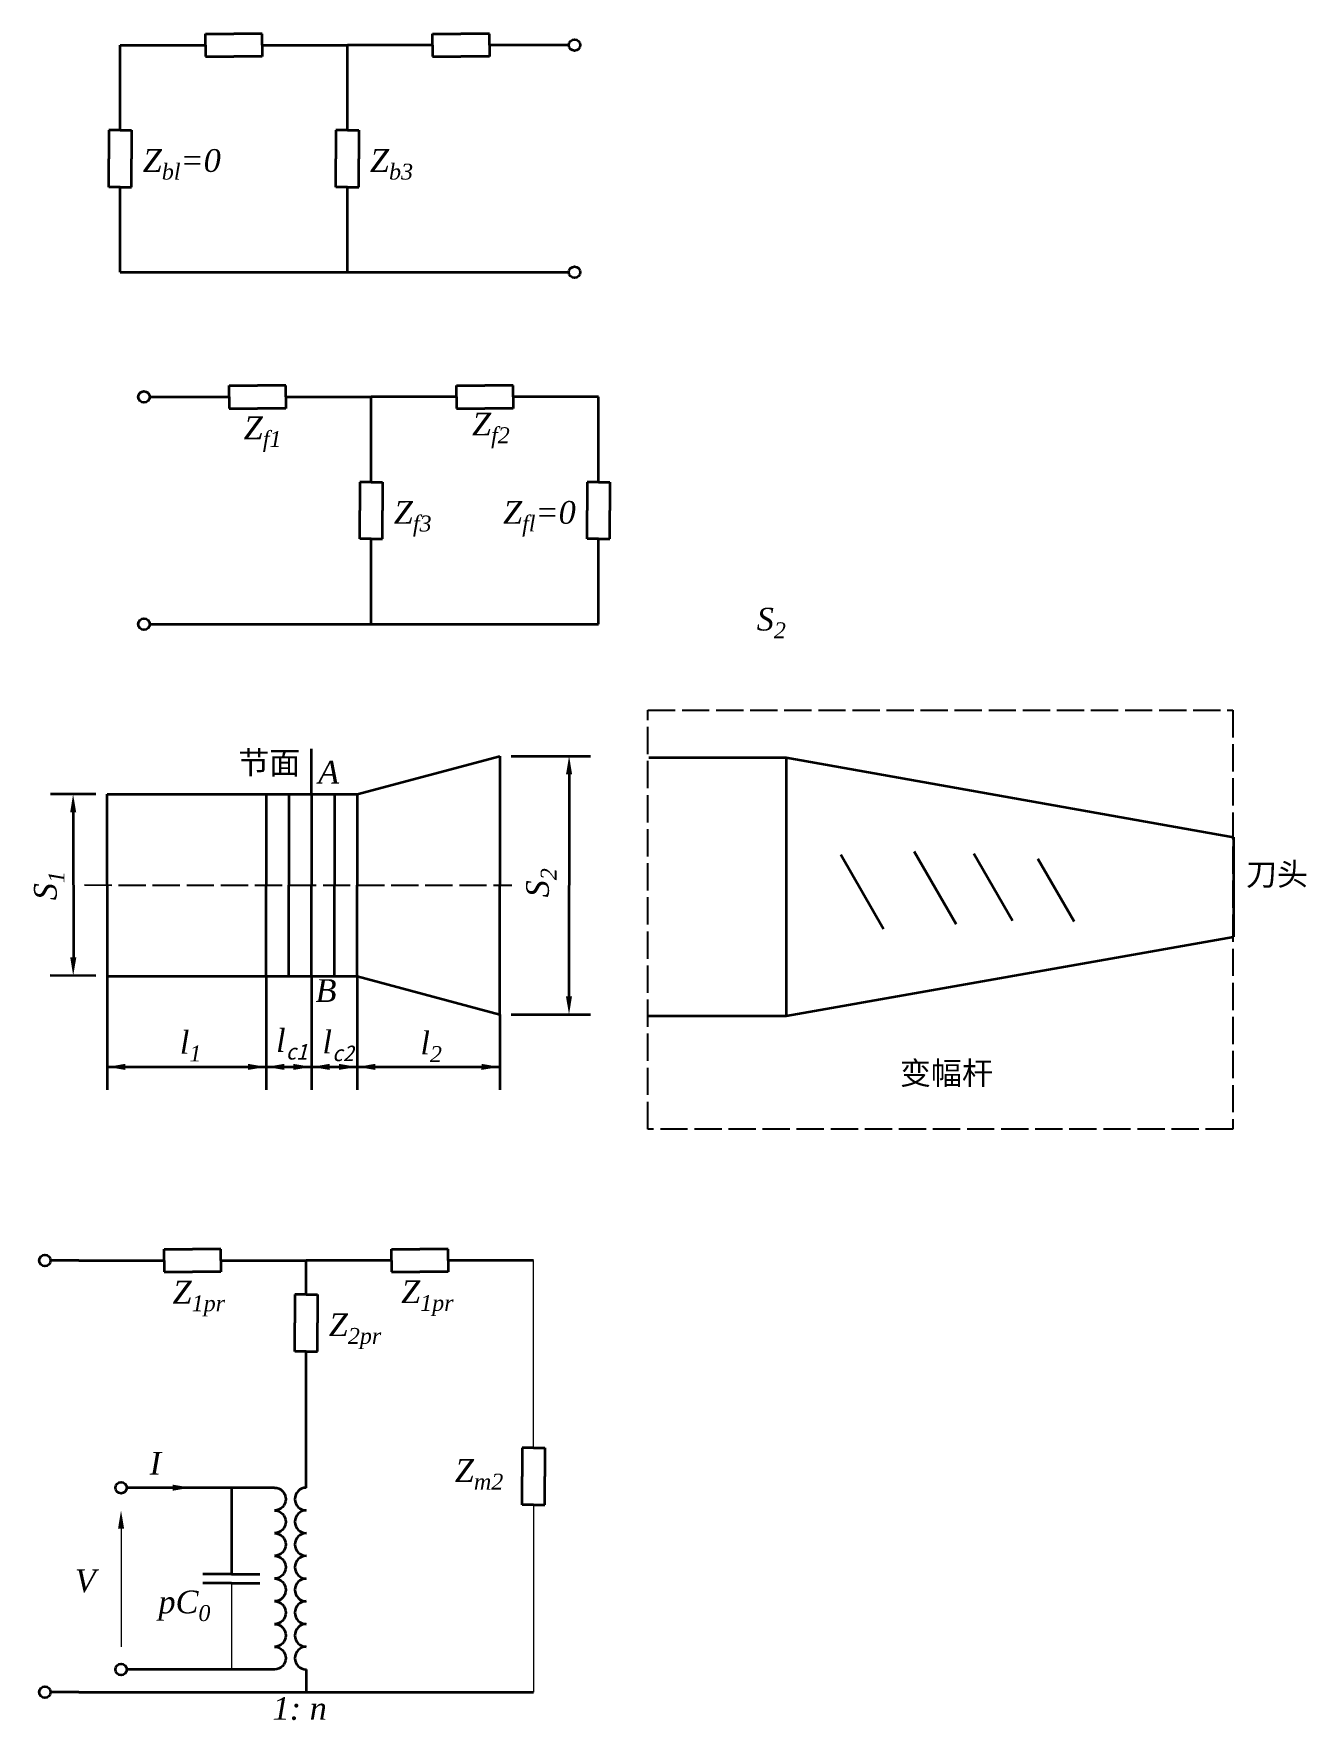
# Model space of a CAD drawing. Header units: millimetres. Extents: x 1780 to 3619, y -4222 to 1986.
# Drawn here: x 2262 to 2823, y -1822 to -1080 of the extents above; entities that cross this region are included whole.
import ezdxf

# ---------------------------------------------------------------- set-up
doc = ezdxf.new("R2010")
doc.units = ezdxf.units.MM
doc.linetypes.add('ACAD_ISO02W100', pattern=[15, 12, -3])
doc.layers.get('0').update_dxf_attribs({"lineweight": 35})
doc.layers.add('尺寸', color=7, linetype='Continuous', lineweight=20)
doc.layers.add('虚线', color=250, linetype='ACAD_ISO02W100')
doc.styles.add('TimesNewRoman', font='timesi.ttf', dxfattribs={"height": 10})
doc.styles.add('宋体', font='')
doc.styles.get('宋体').set_extended_font_data('SimSun')

# ---------------------------------------------------------------- blocks, each defined once
blk = doc.blocks.new('*U45')
blk.add_arc((5, 0), 5, 180, 0)
blk = doc.blocks.new('*U46')
at = {"color": 0, "linetype": 'ByBlock', "lineweight": -2, "transparency": 16777216}
for p in [(4746.52, 3448.11), (4756.52, 3448.11), (4766.52, 3448.11), (4776.52, 3448.11)]:
    blk.add_blockref('*U45', p, dxfattribs=at)
blk = doc.blocks.new('*U47')
blk.add_arc((5, 0), 5, 180, 0)
blk = doc.blocks.new('*U48')
at = {"color": 0, "linetype": 'ByBlock', "lineweight": -2, "transparency": 16777216}
for p in [(4746.52, 3448.11), (4756.52, 3448.11), (4766.52, 3448.11), (4776.52, 3448.11)]:
    blk.add_blockref('*U47', p, dxfattribs=at)
blk = doc.blocks.new('*U49')
blk.add_arc((5, 0), 5, 180, 0)
blk = doc.blocks.new('*U50')
at = {"color": 0, "linetype": 'ByBlock', "lineweight": -2, "transparency": 16777216}
for p in [(4746.52, 3448.11), (4756.52, 3448.11), (4766.52, 3448.11), (4776.52, 3448.11)]:
    blk.add_blockref('*U49', p, dxfattribs=at)
blk = doc.blocks.new('*U51')
blk.add_arc((5, 0), 5, 180, 0)
blk = doc.blocks.new('*U52')
at = {"color": 0, "linetype": 'ByBlock', "lineweight": -2, "transparency": 16777216}
for p in [(4746.52, 3448.11), (4756.52, 3448.11), (4766.52, 3448.11), (4776.52, 3448.11)]:
    blk.add_blockref('*U51', p, dxfattribs=at)

msp = doc.modelspace()

# ---------------------------------------------------------------- linework, layer by layer
for p, q in [((2337.97, -1085), (2337.97, -1080)), ((2337.97, -1080), (2350.47, -1080)), ((2362.97, -1080), (2350.47, -1080)), ((2362.97, -1085), (2362.97, -1080)), ((2437.97, -1085), (2437.97, -1080)), ((2437.97, -1080), (2450.47, -1080)), ((2462.97, -1080), (2450.47, -1080)), ((2462.97, -1085), (2462.97, -1080)), ((2300.47, -1085), (2337.97, -1085)), ((2300.47, -1122.5), (2300.47, -1085)), ((2337.97, -1085), (2337.97, -1090)), ((2337.97, -1090), (2350.47, -1090)), ((2362.97, -1090), (2350.47, -1090)), ((2362.97, -1085), (2362.97, -1090)), ((2362.97, -1085), (2400.47, -1085)), ((2400.47, -1122.5), (2400.47, -1085)), ((2437.97, -1085), (2400.47, -1085)), ((2437.97, -1085), (2437.97, -1090)), ((2437.97, -1090), (2450.47, -1090)), ((2462.97, -1090), (2450.47, -1090)), ((2462.97, -1085), (2462.97, -1090)), ((2497.97, -1085), (2462.97, -1085)), ((2300.47, -1122.5), (2295.47, -1122.5)), ((2295.47, -1122.5), (2295.47, -1135)), ((2300.47, -1122.5), (2305.47, -1122.5)), ((2305.47, -1122.5), (2305.47, -1135)), ((2400.47, -1122.5), (2395.47, -1122.5)), ((2395.47, -1122.5), (2395.47, -1135)), ((2400.47, -1122.5), (2405.47, -1122.5)), ((2405.47, -1122.5), (2405.47, -1135)), ((2295.47, -1147.5), (2295.47, -1135)), ((2305.47, -1147.5), (2305.47, -1135)), ((2395.47, -1147.5), (2395.47, -1135)), ((2405.47, -1147.5), (2405.47, -1135)), ((2300.47, -1147.5), (2295.47, -1147.5)), ((2300.47, -1147.5), (2305.47, -1147.5)), ((2300.47, -1185), (2300.47, -1147.5)), ((2400.47, -1147.5), (2395.47, -1147.5)), ((2400.47, -1147.5), (2405.47, -1147.5)), ((2400.47, -1185), (2400.47, -1147.5)), ((2300.47, -1185), (2400.47, -1185)), ((2400.47, -1185), (2497.97, -1185)), ((2348.46, -1239.87), (2348.46, -1234.87)), ((2348.46, -1234.87), (2360.96, -1234.87)), ((2373.46, -1234.87), (2360.96, -1234.87)), ((2373.46, -1239.87), (2373.46, -1234.87)), ((2448.46, -1239.87), (2448.46, -1234.87)), ((2448.46, -1234.87), (2460.96, -1234.87)), ((2473.46, -1234.87), (2460.96, -1234.87)), ((2473.46, -1239.87), (2473.46, -1234.87)), ((2313.46, -1239.87), (2348.46, -1239.87)), ((2348.46, -1239.87), (2348.46, -1244.87)), ((2348.46, -1244.87), (2360.96, -1244.87)), ((2373.46, -1244.87), (2360.96, -1244.87)), ((2373.46, -1239.87), (2373.46, -1244.87)), ((2373.46, -1239.87), (2410.96, -1239.87)), ((2410.96, -1277.37), (2410.96, -1239.87)), ((2448.46, -1239.87), (2410.96, -1239.87)), ((2448.46, -1239.87), (2448.46, -1244.87)), ((2448.46, -1244.87), (2460.96, -1244.87)), ((2473.46, -1244.87), (2460.96, -1244.87)), ((2473.46, -1239.87), (2473.46, -1244.87)), ((2510.96, -1239.87), (2473.46, -1239.87)), ((2510.96, -1277.37), (2510.96, -1239.87)), ((2410.96, -1277.37), (2405.96, -1277.37)), ((2405.96, -1277.37), (2405.96, -1289.87)), ((2410.96, -1277.37), (2415.96, -1277.37)), ((2415.96, -1277.37), (2415.96, -1289.87)), ((2510.96, -1277.37), (2505.96, -1277.37)), ((2505.96, -1277.37), (2505.96, -1289.87)), ((2510.96, -1277.37), (2515.96, -1277.37)), ((2515.96, -1277.37), (2515.96, -1289.87)), ((2405.96, -1302.37), (2405.96, -1289.87)), ((2415.96, -1302.37), (2415.96, -1289.87)), ((2505.96, -1302.37), (2505.96, -1289.87)), ((2515.96, -1302.37), (2515.96, -1289.87)), ((2410.96, -1302.37), (2405.96, -1302.37)), ((2410.96, -1302.37), (2415.96, -1302.37)), ((2410.96, -1339.87), (2410.96, -1302.37)), ((2510.96, -1302.37), (2505.96, -1302.37)), ((2510.96, -1302.37), (2515.96, -1302.37)), ((2510.96, -1339.87), (2510.96, -1302.37)), ((2313.46, -1339.87), (2410.96, -1339.87)), ((2410.96, -1339.87), (2510.96, -1339.87)), ((2384.76, -1414.73), (2384.75, -1394.71)), ((2404.76, -1414.73), (2467.55, -1397.91)), ((2467.55, -1397.91), (2467.53, -1454.79)), ((2472.55, -1397.91), (2507.55, -1397.91)), ((2533.14, -1398.48), (2593.63, -1398.48)), ((2593.63, -1398.48), (2593.63, -1512.24)), ((2593.63, -1398.48), (2790.53, -1433.54)), ((2498.05, -1405.91), (2498, -1503.66)), ((2289.76, -1414.73), (2269.76, -1414.73)), ((2294.76, -1454.73), (2294.76, -1414.73)), ((2294.76, -1414.73), (2364.76, -1414.73)), ((2364.76, -1414.73), (2364.75, -1454.76)), ((2364.76, -1414.73), (2374.76, -1414.73)), ((2374.76, -1414.73), (2374.75, -1454.76)), ((2374.76, -1414.73), (2384.76, -1414.73)), ((2384.76, -1414.73), (2384.75, -1454.76)), ((2384.76, -1414.73), (2394.76, -1414.73)), ((2394.76, -1414.73), (2394.75, -1454.77)), ((2394.76, -1414.73), (2404.76, -1414.73)), ((2404.76, -1414.73), (2404.75, -1454.77)), ((2279.8, -1422.73), (2279.86, -1486.55)), ((2649.98, -1439.92), (2668.46, -1471.93)), ((2790.53, -1433.54), (2790.51, -1477.44)), ((2617.68, -1441.3), (2636.52, -1473.93)), ((2676.28, -1440.84), (2693.27, -1470.27)), ((2704.43, -1443.14), (2720.32, -1470.68)), ((2294.76, -1454.74), (2294.74, -1494.74)), ((2364.74, -1494.78), (2364.75, -1454.76)), ((2374.74, -1494.79), (2374.75, -1454.76)), ((2384.74, -1494.79), (2384.75, -1454.76)), ((2394.74, -1494.8), (2394.75, -1454.77)), ((2404.74, -1494.81), (2404.75, -1454.77)), ((2467.51, -1511.67), (2467.53, -1454.79)), ((2593.56, -1512.26), (2790.51, -1477.44)), ((2289.71, -1494.56), (2269.71, -1494.54)), ((2294.74, -1494.74), (2364.74, -1494.78)), ((2294.74, -1494.74), (2294.74, -1534.74)), ((2364.74, -1494.78), (2374.74, -1494.79)), ((2364.74, -1494.78), (2364.74, -1534.74)), ((2374.74, -1494.79), (2384.74, -1494.79)), ((2384.71, -1494.69), (2384.67, -1514.71)), ((2384.74, -1494.79), (2394.74, -1494.8)), ((2394.74, -1494.8), (2404.74, -1494.81)), ((2404.74, -1494.81), (2467.51, -1511.67)), ((2404.74, -1494.81), (2404.74, -1534.74)), ((2467.51, -1511.67), (2467.51, -1534.74)), ((2472.51, -1511.66), (2507.51, -1511.62)), ((2533.1, -1512.24), (2593.63, -1512.24)), ((2384.67, -1514.71), (2384.67, -1534.74)), ((2294.74, -1534.74), (2467.51, -1534.74)), ((2294.74, -1534.74), (2294.74, -1544.74)), ((2364.74, -1534.74), (2364.74, -1544.74)), ((2384.67, -1534.74), (2384.67, -1544.74)), ((2404.74, -1534.74), (2404.74, -1544.74)), ((2467.51, -1534.74), (2467.51, -1544.74)), ((2319.85, -1619.92), (2319.85, -1614.92)), ((2319.85, -1614.92), (2332.35, -1614.92)), ((2344.85, -1614.92), (2332.35, -1614.92)), ((2344.85, -1619.92), (2344.85, -1614.92)), ((2419.85, -1619.92), (2419.85, -1614.92)), ((2419.85, -1614.92), (2432.35, -1614.92)), ((2444.85, -1614.92), (2432.35, -1614.92)), ((2444.85, -1619.92), (2444.85, -1614.92)), ((2282.35, -1619.92), (2269.85, -1619.92)), ((2282.35, -1619.92), (2319.85, -1619.92)), ((2319.85, -1619.92), (2319.85, -1624.92)), ((2319.85, -1624.92), (2332.35, -1624.92)), ((2344.85, -1624.92), (2332.35, -1624.92)), ((2344.85, -1619.92), (2344.85, -1624.92)), ((2344.85, -1619.92), (2382.35, -1619.92)), ((2382.35, -1634.92), (2382.35, -1619.92)), ((2419.85, -1619.92), (2382.35, -1619.92)), ((2419.85, -1619.92), (2419.85, -1624.92)), ((2419.85, -1624.92), (2432.35, -1624.92)), ((2444.85, -1624.92), (2432.35, -1624.92)), ((2444.85, -1619.92), (2444.85, -1624.92)), ((2482.35, -1619.92), (2444.85, -1619.92)), ((2382.35, -1634.92), (2377.35, -1634.92)), ((2377.35, -1634.92), (2377.35, -1647.42)), ((2382.35, -1634.92), (2387.35, -1634.92)), ((2387.35, -1634.92), (2387.35, -1647.42)), ((2377.35, -1659.92), (2377.35, -1647.42)), ((2387.35, -1659.92), (2387.35, -1647.42)), ((2382.35, -1659.92), (2377.35, -1659.92)), ((2382.35, -1659.92), (2387.35, -1659.92)), ((2382.35, -1719.92), (2382.35, -1659.92)), ((2482.35, -1702.42), (2477.35, -1702.42)), ((2477.35, -1702.42), (2477.35, -1714.92)), ((2482.35, -1702.42), (2487.35, -1702.42)), ((2487.35, -1702.42), (2487.35, -1714.92)), ((2368.35, -1719.92), (2303.35, -1719.92)), ((2349.41, -1719.92), (2349.41, -1757.92)), ((2477.35, -1727.42), (2477.35, -1714.92)), ((2487.35, -1727.42), (2487.35, -1714.92)), ((2482.35, -1727.42), (2477.35, -1727.42)), ((2482.35, -1727.42), (2487.35, -1727.42)), ((2349.41, -1757.92), (2336.91, -1757.92)), ((2349.41, -1757.92), (2361.91, -1757.92)), ((2349.41, -1761.92), (2336.91, -1761.92)), ((2349.41, -1761.92), (2361.91, -1761.92)), ((2368.35, -1799.92), (2303.35, -1799.92)), ((2382.35, -1799.92), (2382.35, -1809.92)), ((2282.35, -1809.92), (2269.85, -1809.92)), ((2282.35, -1809.92), (2382.35, -1809.92)), ((2382.35, -1809.92), (2482.35, -1809.92))]:
    msp.add_line(p, q)
for centre in [(2500.47, -1085), (2500.47, -1185), (2310.96, -1239.87), (2310.96, -1339.87), (2267.35, -1619.92), (2300.85, -1719.92), (2300.85, -1799.92), (2267.35, -1809.92)]:
    msp.add_circle(centre, 2.5)
at = {"layer": '尺寸'}
for p, q in [((2482.35, -1702.42), (2482.35, -1619.92)), ((2482.35, -1727.42), (2482.35, -1809.92)), ((2300.88, -1737.92), (2300.85, -1789.92)), ((2349.41, -1761.92), (2349.41, -1799.92))]:
    msp.add_line(p, q, dxfattribs=at)
for points in [[(2496.72, -1405.91), (2498.08, -1397.91), (2499.38, -1405.92)], [(2281.13, -1422.73), (2279.76, -1414.73), (2278.46, -1422.74)], [(2281.17, -1486.56), (2279.8, -1494.55), (2278.51, -1486.55)], [(2496.67, -1503.66), (2498.05, -1511.66), (2499.34, -1503.65)], [(2302.73, -1533.37), (2294.74, -1534.74), (2302.74, -1536.04)], [(2356.74, -1533.37), (2364.74, -1534.74), (2356.73, -1536.04)], [(2372.73, -1533.37), (2364.74, -1534.74), (2372.74, -1536.04)], [(2376.68, -1533.37), (2384.67, -1534.74), (2376.67, -1536.04)], [(2392.67, -1533.37), (2384.67, -1534.74), (2392.68, -1536.04)], [(2396.74, -1533.37), (2404.74, -1534.74), (2396.73, -1536.04)], [(2412.73, -1533.37), (2404.74, -1534.74), (2412.74, -1536.04)], [(2459.52, -1533.37), (2467.51, -1534.74), (2459.51, -1536.04)], [(2323.54, -1721.25), (2331.53, -1719.88), (2323.53, -1718.58)], [(2302.21, -1737.91), (2300.85, -1729.92), (2299.54, -1737.92)]]:
    msp.add_solid(points, dxfattribs=at)
at = {"layer": '虚线'}
msp.add_line((2284.76, -1454.65), (2472.85, -1454.77), dxfattribs=at)
msp.add_lwpolyline([(2532.77, -1377.68), (2790.23, -1377.68), (2790.23, -1562.08), (2532.77, -1562.08)], close=True, dxfattribs=at)

# ---------------------------------------------------------------- block references
at = {"xscale": -1}
for name, p, rotation in [('*U48', (5816.46, 3026.61), 90), ('*U52', (5816.46, 2986.61), 90.00000000000176)]:
    msp.add_blockref(name, p, dxfattribs=dict(at, rotation=rotation))
at = {"rotation": 270}
for name, p in [('*U46', (-1065.77, 3026.61)), ('*U50', (-1065.77, 2986.61))]:
    msp.add_blockref(name, p, dxfattribs=at)

# ---------------------------------------------------------------- texts
at = {"layer": '尺寸', "char_height": 10}
for s, width, heights, insert, attachment_point, style in [('\\A1;Z{\\H0.7x;\\S^ bl;}=0', 39.055, [0], (2310.41, -1130.8), 1, 'TimesNewRoman'), ('\\A1;Z{\\H0.7x;\\S^ b3;}', 28.768, [0], (2410.41, -1130.8), 1, 'TimesNewRoman'), ('\\A1;Z{\\H0.7x;\\S^ f2;}', 28.768, [0], (2455.33, -1246.81), 1, 'TimesNewRoman'), ('\\A1;Z{\\H0.7x;\\S^ f1;}', 28.768, [0], (2354.85, -1248.45), 1, 'TimesNewRoman'), ('\\A1;Z{\\H0.7x;\\S^ f3;}', 28.768, [0], (2420.91, -1285.67), 1, 'TimesNewRoman'), ('\\A1;Z{\\H0.7x;\\S^ fl;}=0', 39.055, [0], (2501.02, -1285.67), 3, 'TimesNewRoman'), ('\\A1;S{\\H0.7x;\\S^ 2;}', 28.768, [0], (2593.48, -1332.65), 3, 'TimesNewRoman'), ('\\A1;节面', 38.7537, [0], (2352.44, -1395.82), 1, '宋体'), ('\\A1;A', 28.768, [0], (2387.62, -1400.01), 1, 'TimesNewRoman'), ('\\A1;刀头', 38.7537, [0], (2795.99, -1444.87), 1, '宋体'), ('\\A1;l{\\H0.7x;\\S^ 1;}', 28.768, [0], (2326.74, -1518.9), 1, 'TimesNewRoman'), ('\\A1;l{\\fSimSun|b0|i1|c134|p2;\\H0.7x;\\S^ c1;}', 28.768, [0], (2369.09, -1518.09), 1, 'TimesNewRoman'), ('\\A1;l{\\fSimSun|b0|i1|c134|p2;\\H0.7x;\\S^ c2;}', 28.768, [0], (2389.5, -1518.78), 1, 'TimesNewRoman'), ('\\A1;l{\\H0.7x;\\S^ 2;}', 28.768, [0], (2432.62, -1519.18), 1, 'TimesNewRoman'), ('\\A1;变幅杆', 54.441, [0], (2643.71, -1532.46), 1, '宋体'), ('\\A1;Z{\\H0.7x;\\S^ 1pr;}', 28.768, [11.53], (2323.54, -1628.85), 1, 'TimesNewRoman'), ('\\A1;Z{\\H0.7x;\\S^ 1pr;}', 28.768, [0], (2424.12, -1628.69), 1, 'TimesNewRoman'), ('\\A1;Z{\\H0.7x;\\S^ 2pr;}', 28.768, [13.16], (2392.29, -1643.22), 1, 'TimesNewRoman'), ('\\A1;I', 28.768, [0], (2313.44, -1704.17), 1, 'TimesNewRoman'), ('\\A1;Z{\\H0.7x;\\S^ m2;}', 28.768, [0], (2469.1, -1707.35), 3, 'TimesNewRoman'), ('\\A1;V', 28.768, [0], (2280.55, -1755.88), 1, 'TimesNewRoman'), ('\\A1;pC{\\H0.7x;\\S^ 0;}', 28.768, [0], (2317.3, -1765.2), 1, 'TimesNewRoman'), ('\\A1;1: n', 28.768, [0], (2367.52, -1812.05), 1, 'TimesNewRoman')]:
    msp.add_mtext_dynamic_manual_height_columns(s, width=width, gutter_width=12.5, heights=heights, dxfattribs=dict(at, insert=insert, attachment_point=attachment_point, style=style))
at = {"layer": '尺寸', "char_height": 10, "style": 'TimesNewRoman'}
for s, insert, attachment_point, rotation in [('\\A1;S{\\H0.7x;\\S^ 1;}', (2262.54, -1461.38), 1, 90), ('\\A1;S{\\H0.7x;\\S^ 2;}', (2492.56, -1460.11), 7, 90), ('\\A1;B', (2386.46, -1506.15), 7, 359.92719)]:
    msp.add_mtext_dynamic_manual_height_columns(s, width=28.768, gutter_width=12.5, heights=[0], dxfattribs=dict(at, insert=insert, attachment_point=attachment_point, rotation=rotation))

doc.saveas('drawing.dxf')
